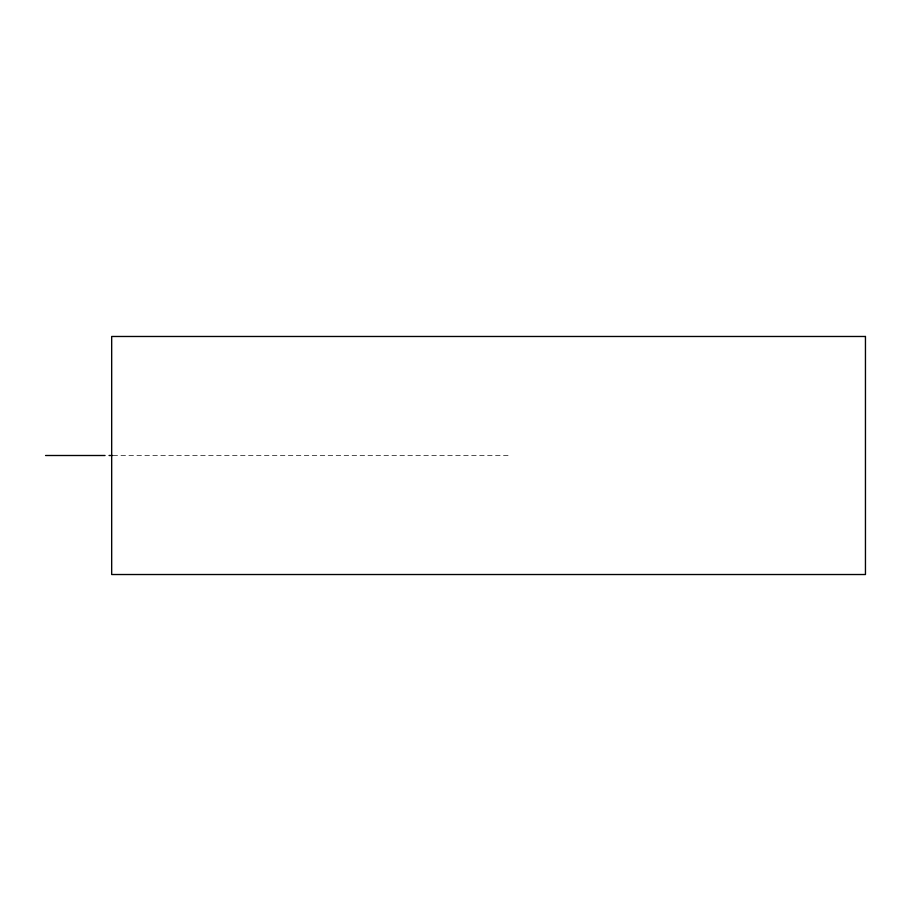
<?xml version="1.0" encoding="UTF-8"?>
<svg xmlns="http://www.w3.org/2000/svg" width="911" height="911" viewBox="0 0 911 911"><rect width="100%" height="100%" fill="white"/><g stroke="black" fill="none" stroke-linecap="round" stroke-linejoin="round"><path stroke-width="0.68" stroke-dasharray="4.55 3.42" d="M112.998 455.5L508.395 455.5"/><path stroke-width="1.37" d="M45.55 455.5L105.061 455.5M109.035 455.5L112.429 455.5M865.45 336.478L111.677 336.478L111.677 574.522L865.45 574.522L865.45 336.478"/></g></svg>
